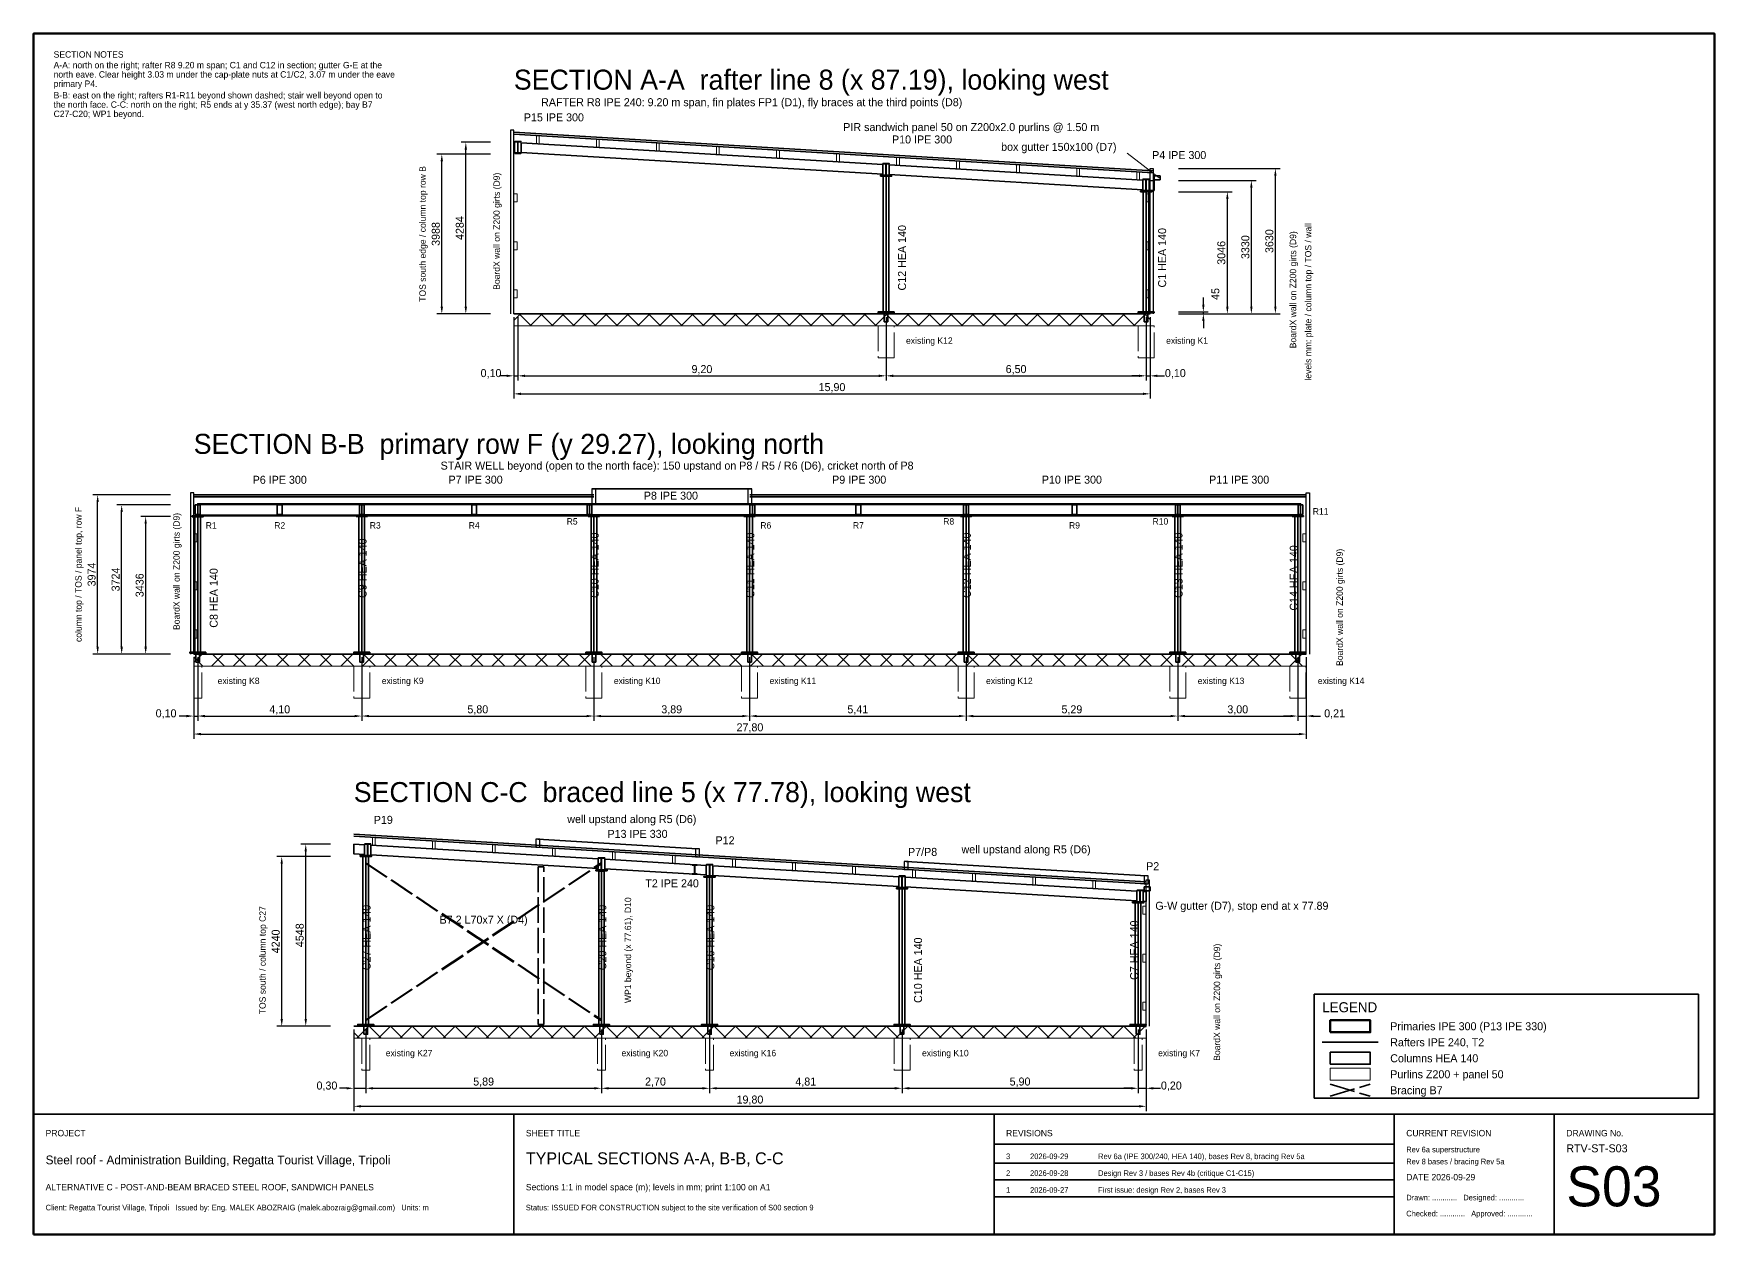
# Model space of a CAD drawing. Header units: metres. Extents: x 10 to 452, y 8 to 38.
# Drawn here: x 160 to 202, y 8 to 38 of the extents above; entities that cross this region are included whole.
import ezdxf
from ezdxf.enums import TextEntityAlignment as Align

# ---------------------------------------------------------------- set-up
doc = ezdxf.new("R2010")
doc.units = ezdxf.units.M
doc.header["$LTSCALE"] = 0.5
doc.linetypes.add('DASHDOT', pattern=[3.556, 2.54, -0.508, 0, -0.508])
doc.linetypes.add('DASHED', pattern=[1.524, 1.27, -0.254])
for name, color, linetype, lineweight in [('S-BRACE', 6, 'DASHED', 35), ('S-COL', 5, 'CONTINUOUS', 35), ('S-DETAIL', 7, 'CONTINUOUS', 25), ('S-DIM', 2, 'CONTINUOUS', 13), ('S-DRAIN', 4, 'DASHDOT', 18), ('S-EXIST', 8, 'CONTINUOUS', 15), ('S-HATCH', 8, 'CONTINUOUS', 9), ('S-LEADER', 7, 'CONTINUOUS', 13), ('S-PRIM', 1, 'CONTINUOUS', 50), ('S-PURL', 4, 'CONTINUOUS', 15), ('S-RAFT', 3, 'CONTINUOUS', 35), ('S-TEXT-DIM', 7, 'CONTINUOUS', 18), ('S-TEXT-MEMBER', 7, 'CONTINUOUS', 18), ('S-TEXT-NOTE', 7, 'CONTINUOUS', 18), ('S-TITLE', 7, 'CONTINUOUS', 35)]:
    doc.layers.add(name, color=color, linetype=linetype, lineweight=lineweight)
doc.dimstyles.new('S-M', dxfattribs={"dimtxt": 0.2, "dimasz": 0.18, "dimexe": 0.12, "dimexo": 0.08, "dimgap": 0.05, "dimtad": 1, "dimzin": 0, "dimtxsty": 'Standard', "dimcen": 2.5, "dimclrd": 2, "dimclre": 2, "dimclrt": 7, "dimazin": 3, "dimtfac": 1, "dimtmove": 0, "dimatfit": 3, "dimlwd": -3})
doc.dimstyles.new('S-MM1', dxfattribs={"dimtxt": 0.2, "dimasz": 0.18, "dimexe": 0.12, "dimexo": 0.08, "dimgap": 0.05, "dimtad": 1, "dimdec": 0, "dimlfac": 1000, "dimtxsty": 'Standard', "dimcen": 2.5, "dimclrd": 2, "dimclre": 2, "dimclrt": 7, "dimazin": 3, "dimtfac": 1, "dimtmove": 0, "dimatfit": 3, "dimlwd": -3})

msp = doc.modelspace()

# ---------------------------------------------------------------- hatches: boundary and pattern name
at = {"layer": 'S-EXIST'}
h = msp.add_hatch(dxfattribs=at)
h.set_pattern_fill('ANSI37', scale=0.12)
h.paths.add_polyline_path([(172, 30.7), (187.9, 30.7), (187.9, 31), (172, 31)])
h = msp.add_hatch(dxfattribs=at)
h.set_pattern_fill('ANSI37', scale=0.12)
h.paths.add_polyline_path([(164, 22.2), (191.8, 22.2), (191.8, 22.5), (164, 22.5)])
h = msp.add_hatch(dxfattribs=at)
h.set_pattern_fill('ANSI37', scale=0.12)
h.paths.add_polyline_path([(168, 12.9), (187.8, 12.9), (187.8, 13.2), (168, 13.2)])
at = {"layer": 'S-HATCH'}
h = msp.add_hatch(dxfattribs=at)
h.set_pattern_fill('ANSI31', scale=0.05)
h.paths.add_polyline_path([(172.025, 35.008), (172.175, 35.008), (172.175, 35.0187), (172.1036, 35.0187), (172.1036, 35.2973), (172.175, 35.2973), (172.175, 35.308), (172.025, 35.308), (172.025, 35.2973), (172.0965, 35.2973), (172.0965, 35.0187), (172.025, 35.0187)])
h = msp.add_hatch(dxfattribs=at)
h.set_pattern_fill('ANSI31', scale=0.05)
h.paths.add_polyline_path([(181.225, 34.456), (181.375, 34.456), (181.375, 34.4667), (181.3036, 34.4667), (181.3036, 34.7453), (181.375, 34.7453), (181.375, 34.756), (181.225, 34.756), (181.225, 34.7453), (181.2964, 34.7453), (181.2964, 34.4667), (181.225, 34.4667)])
h = msp.add_hatch(dxfattribs=at)
h.set_pattern_fill('ANSI31', scale=0.05)
h.paths.add_polyline_path([(187.725, 34.066), (187.875, 34.066), (187.875, 34.0767), (187.8036, 34.0767), (187.8036, 34.3553), (187.875, 34.3553), (187.875, 34.366), (187.725, 34.366), (187.725, 34.3553), (187.7964, 34.3553), (187.7964, 34.0767), (187.725, 34.0767)])
h = msp.add_hatch(dxfattribs=at)
h.set_pattern_fill('ANSI31', scale=0.05)
h.paths.add_polyline_path([(168.275, 17.457), (168.425, 17.457), (168.425, 17.468), (168.3537, 17.468), (168.3537, 17.746), (168.425, 17.746), (168.425, 17.757), (168.275, 17.757), (168.275, 17.746), (168.3462, 17.746), (168.3462, 17.468), (168.275, 17.468)])
h = msp.add_hatch(dxfattribs=at)
h.set_pattern_fill('ANSI31', scale=0.05)
h.paths.add_polyline_path([(174.11, 17.0766), (174.27, 17.0766), (174.27, 17.0876), (174.1937, 17.0876), (174.1937, 17.3956), (174.27, 17.3956), (174.27, 17.4066), (174.11, 17.4066), (174.11, 17.3956), (174.1863, 17.3956), (174.1863, 17.0876), (174.11, 17.0876)])
h = msp.add_hatch(dxfattribs=at)
h.set_pattern_fill('ANSI31', scale=0.05)
h.paths.add_polyline_path([(176.46, 16.9968), (176.58, 16.9968), (176.58, 17.0066), (176.5231, 17.0066), (176.5231, 17.227), (176.58, 17.227), (176.58, 17.2368), (176.46, 17.2368), (176.46, 17.227), (176.5169, 17.227), (176.5169, 17.0066), (176.46, 17.0066)])
h = msp.add_hatch(dxfattribs=at)
h.set_pattern_fill('ANSI31', scale=0.05)
h.paths.add_polyline_path([(176.815, 16.9446), (176.965, 16.9446), (176.965, 16.9556), (176.8938, 16.9556), (176.8938, 17.2336), (176.965, 17.2336), (176.965, 17.2446), (176.815, 17.2446), (176.815, 17.2336), (176.8862, 17.2336), (176.8862, 16.9556), (176.815, 16.9556)])
h = msp.add_hatch(dxfattribs=at)
h.set_pattern_fill('ANSI31', scale=0.05)
h.paths.add_polyline_path([(181.625, 16.656), (181.775, 16.656), (181.775, 16.667), (181.7038, 16.667), (181.7038, 16.945), (181.775, 16.945), (181.775, 16.956), (181.625, 16.956), (181.625, 16.945), (181.6962, 16.945), (181.6962, 16.667), (181.625, 16.667)])
h = msp.add_hatch(dxfattribs=at)
h.set_pattern_fill('ANSI31', scale=0.05)
h.paths.add_polyline_path([(187.575, 16.299), (187.725, 16.299), (187.725, 16.31), (187.6538, 16.31), (187.6538, 16.588), (187.725, 16.588), (187.725, 16.599), (187.575, 16.599), (187.575, 16.588), (187.6463, 16.588), (187.6463, 16.31), (187.575, 16.31)])

# ---------------------------------------------------------------- linework, layer by layer
at = {"layer": 'S-BRACE', "lineweight": 50}
for p, q in [((168.3, 13.35), (174.19, 17.2766)), ((168.3, 17.2766), (174.19, 13.35))]:
    msp.add_line(p, q, dxfattribs=at)
at = {"layer": 'S-BRACE'}
for p, q in [((192.4, 11.45), (193.4, 11.75)), ((192.4, 11.75), (193.4, 11.45))]:
    msp.add_line(p, q, dxfattribs=at)
at = {"layer": 'S-COL'}
for p, q in [((181.3, 31.045), (181.3, 34.436)), ((187.8, 31.045), (187.8, 34.046)), ((164.1, 22.545), (164.1, 25.93)), ((168.2, 22.545), (168.2, 25.936)), ((174, 22.545), (174, 25.936)), ((177.89, 22.545), (177.89, 25.936)), ((183.3, 22.545), (183.3, 25.936)), ((188.59, 22.545), (188.59, 25.936)), ((191.59, 22.545), (191.59, 25.936)), ((168.3, 13.245), (168.3, 17.44)), ((174.19, 13.245), (174.19, 17.0866)), ((176.89, 13.245), (176.89, 16.9246)), ((181.7, 13.245), (181.7, 16.636)), ((187.6, 13.245), (187.6, 16.282))]:
    msp.add_line(p, q, dxfattribs=at)
for points in [[(181.16, 34.436), (181.44, 34.436), (181.44, 34.456), (181.16, 34.456)], [(187.66, 34.046), (187.94, 34.046), (187.94, 34.066), (187.66, 34.066)], [(181.1, 31.025), (181.5, 31.025), (181.5, 31.045), (181.1, 31.045)], [(181.255, 30.8), (181.345, 30.8), (181.345, 31.025), (181.255, 31.025)], [(187.6, 31.025), (188, 31.025), (188, 31.045), (187.6, 31.045)], [(187.755, 30.8), (187.845, 30.8), (187.845, 31.025), (187.755, 31.025)], [(163.96, 25.93), (164.24, 25.93), (164.24, 25.95), (163.96, 25.95)], [(168.06, 25.936), (168.34, 25.936), (168.34, 25.956), (168.06, 25.956)], [(173.86, 25.936), (174.14, 25.936), (174.14, 25.956), (173.86, 25.956)], [(177.75, 25.936), (178.03, 25.936), (178.03, 25.956), (177.75, 25.956)], [(183.16, 25.936), (183.44, 25.936), (183.44, 25.956), (183.16, 25.956)], [(188.45, 25.936), (188.73, 25.936), (188.73, 25.956), (188.45, 25.956)], [(191.45, 25.936), (191.73, 25.936), (191.73, 25.956), (191.45, 25.956)], [(163.9, 22.525), (164.3, 22.525), (164.3, 22.545), (163.9, 22.545)], [(164.055, 22.3), (164.145, 22.3), (164.145, 22.525), (164.055, 22.525)], [(168, 22.525), (168.4, 22.525), (168.4, 22.545), (168, 22.545)], [(168.155, 22.3), (168.245, 22.3), (168.245, 22.525), (168.155, 22.525)], [(173.8, 22.525), (174.2, 22.525), (174.2, 22.545), (173.8, 22.545)], [(173.955, 22.3), (174.045, 22.3), (174.045, 22.525), (173.955, 22.525)], [(177.69, 22.525), (178.09, 22.525), (178.09, 22.545), (177.69, 22.545)], [(177.845, 22.3), (177.935, 22.3), (177.935, 22.525), (177.845, 22.525)], [(183.1, 22.525), (183.5, 22.525), (183.5, 22.545), (183.1, 22.545)], [(183.255, 22.3), (183.345, 22.3), (183.345, 22.525), (183.255, 22.525)], [(188.39, 22.525), (188.79, 22.525), (188.79, 22.545), (188.39, 22.545)], [(188.545, 22.3), (188.635, 22.3), (188.635, 22.525), (188.545, 22.525)], [(191.39, 22.525), (191.79, 22.525), (191.79, 22.545), (191.39, 22.545)], [(191.545, 22.3), (191.635, 22.3), (191.635, 22.525), (191.545, 22.525)], [(168.16, 17.44), (168.44, 17.44), (168.44, 17.46), (168.16, 17.46)], [(174.05, 17.0866), (174.33, 17.0866), (174.33, 17.1066), (174.05, 17.1066)], [(176.75, 16.9246), (177.03, 16.9246), (177.03, 16.9446), (176.75, 16.9446)], [(181.56, 16.636), (181.84, 16.636), (181.84, 16.656), (181.56, 16.656)], [(187.46, 16.282), (187.74, 16.282), (187.74, 16.302), (187.46, 16.302)], [(168.1, 13.225), (168.5, 13.225), (168.5, 13.245), (168.1, 13.245)], [(168.255, 13), (168.345, 13), (168.345, 13.225), (168.255, 13.225)], [(173.99, 13.225), (174.39, 13.225), (174.39, 13.245), (173.99, 13.245)], [(174.145, 13), (174.235, 13), (174.235, 13.225), (174.145, 13.225)], [(176.69, 13.225), (177.09, 13.225), (177.09, 13.245), (176.69, 13.245)], [(176.845, 13), (176.935, 13), (176.935, 13.225), (176.845, 13.225)], [(181.5, 13.225), (181.9, 13.225), (181.9, 13.245), (181.5, 13.245)], [(181.655, 13), (181.745, 13), (181.745, 13.225), (181.655, 13.225)], [(187.4, 13.225), (187.8, 13.225), (187.8, 13.245), (187.4, 13.245)], [(187.555, 13), (187.645, 13), (187.645, 13.225), (187.555, 13.225)], [(192.4, 12.25), (193.4, 12.25), (193.4, 12.55), (192.4, 12.55)]]:
    msp.add_lwpolyline(points, close=True, dxfattribs=at)
at = {"layer": 'S-COL', "lineweight": 35}
for points in [[(181.23, 31.045), (181.37, 31.045), (181.37, 34.436), (181.23, 34.436)], [(187.73, 31.045), (187.87, 31.045), (187.87, 34.046), (187.73, 34.046)], [(164.03, 22.545), (164.17, 22.545), (164.17, 25.93), (164.03, 25.93)], [(168.13, 22.545), (168.27, 22.545), (168.27, 25.936), (168.13, 25.936)], [(173.93, 22.545), (174.07, 22.545), (174.07, 25.936), (173.93, 25.936)], [(177.82, 22.545), (177.96, 22.545), (177.96, 25.936), (177.82, 25.936)], [(183.23, 22.545), (183.37, 22.545), (183.37, 25.936), (183.23, 25.936)], [(188.52, 22.545), (188.66, 22.545), (188.66, 25.936), (188.52, 25.936)], [(191.52, 22.545), (191.66, 22.545), (191.66, 25.936), (191.52, 25.936)], [(168.23, 13.245), (168.37, 13.245), (168.37, 17.44), (168.23, 17.44)], [(174.12, 13.245), (174.26, 13.245), (174.26, 17.0866), (174.12, 17.0866)], [(176.82, 13.245), (176.96, 13.245), (176.96, 16.9246), (176.82, 16.9246)], [(181.63, 13.245), (181.77, 13.245), (181.77, 16.636), (181.63, 16.636)], [(187.53, 13.245), (187.67, 13.245), (187.67, 16.282), (187.53, 16.282)]]:
    msp.add_lwpolyline(points, close=True, dxfattribs=at)
at = {"layer": 'S-COL', "linetype": 'DASHED'}
msp.add_lwpolyline([(172.61, 13.245), (172.75, 13.245), (172.75, 17.184), (172.61, 17.184)], close=True, dxfattribs=at)
at = {"layer": 'S-DETAIL', "lineweight": 35}
for p, q in [((172, 35.534), (187.98, 34.5752)), ((172, 35.484), (187.98, 34.5252)), ((164, 26.4742), (174, 26.4742)), ((173.95, 26.6242), (177.95, 26.6242)), ((177.9, 26.4742), (191.8, 26.4742)), ((164, 26.4242), (174, 26.4242)), ((177.9, 26.4242), (191.8, 26.4242)), ((168, 17.998), (187.8, 16.81)), ((168, 17.948), (187.8, 16.76)), ((172.6, 17.872), (176.59, 17.6326)), ((181.8, 17.32), (187.8, 16.96))]:
    msp.add_line(p, q, dxfattribs=at)
at = {"layer": 'S-DETAIL'}
for points in [[(172, 31), (172, 35.584), (171.92, 35.584), (171.92, 31)], [(187.9, 31), (187.9, 34.63), (187.98, 34.63), (187.98, 31)], [(164, 22.5), (164, 26.5242), (163.92, 26.5242), (163.92, 22.5)], [(191.8, 22.5), (191.8, 26.5242), (191.88, 26.5242), (191.88, 22.5)], [(187.8, 13.2), (187.8, 16.86), (187.88, 16.86), (187.88, 13.2)]]:
    msp.add_lwpolyline(points, dxfattribs=at)
for points in [[(173.95, 26.256), (174.05, 26.256), (174.05, 26.6242), (173.95, 26.6242)], [(177.85, 26.256), (177.95, 26.256), (177.95, 26.6242), (177.85, 26.6242)], [(172.55, 17.672), (172.65, 17.672), (172.65, 17.872), (172.55, 17.872)], [(176.54, 17.4326), (176.64, 17.4326), (176.64, 17.6326), (176.54, 17.6326)], [(181.75, 17.12), (181.85, 17.12), (181.85, 17.32), (181.75, 17.32)], [(187.75, 16.76), (187.85, 16.76), (187.85, 16.96), (187.75, 16.96)]]:
    msp.add_lwpolyline(points, close=True, dxfattribs=at)
at = {"layer": 'S-DRAIN', "lineweight": 35}
for points in [[(188, 34.3482), (188.15, 34.3482), (188.15, 34.4482), (188, 34.4482)], [(187.75, 16.58), (187.9, 16.58), (187.9, 16.68), (187.75, 16.68)]]:
    msp.add_lwpolyline(points, close=True, dxfattribs=at)
at = {"layer": 'S-EXIST', "lineweight": 35}
for p, q in [((172, 31), (187.9, 31)), ((164, 22.5), (191.8, 22.5)), ((168, 13.2), (187.8, 13.2))]:
    msp.add_line(p, q, dxfattribs=at)
at = {"layer": 'S-EXIST'}
for p, q in [((172, 30.7), (187.9, 30.7)), ((164, 22.2), (191.8, 22.2)), ((168, 12.9), (187.8, 12.9))]:
    msp.add_line(p, q, dxfattribs=at)
at = {"layer": 'S-EXIST', "linetype": 'DASHED'}
for points in [[(181.1, 29.9), (181.5, 29.9), (181.5, 30.7), (181.1, 30.7)], [(187.6, 29.9), (188, 29.9), (188, 30.7), (187.6, 30.7)], [(164, 21.4), (164.2, 21.4), (164.2, 22.2), (164, 22.2)], [(168, 21.4), (168.4, 21.4), (168.4, 22.2), (168, 22.2)], [(173.8, 21.4), (174.2, 21.4), (174.2, 22.2), (173.8, 22.2)], [(177.69, 21.4), (178.09, 21.4), (178.09, 22.2), (177.69, 22.2)], [(183.1, 21.4), (183.5, 21.4), (183.5, 22.2), (183.1, 22.2)], [(188.39, 21.4), (188.79, 21.4), (188.79, 22.2), (188.39, 22.2)], [(191.39, 21.4), (191.79, 21.4), (191.79, 22.2), (191.39, 22.2)], [(168.2, 12.1), (168.4, 12.1), (168.4, 12.9), (168.2, 12.9)], [(174.09, 12.1), (174.29, 12.1), (174.29, 12.9), (174.09, 12.9)], [(176.79, 12.1), (176.99, 12.1), (176.99, 12.9), (176.79, 12.9)], [(181.5, 12.1), (181.9, 12.1), (181.9, 12.9), (181.5, 12.9)], [(187.5, 12.1), (187.7, 12.1), (187.7, 12.9), (187.5, 12.9)]]:
    msp.add_lwpolyline(points, close=True, dxfattribs=at)
at = {"layer": 'S-LEADER'}
msp.add_line((188.13, 34.3982), (187.3287, 35.0141), dxfattribs=at)
at = {"layer": 'S-PRIM'}
for p, q in [((164.1, 26.2423), (168.2, 26.2423)), ((168.2, 26.2453), (173.89, 26.2453)), ((173.89, 26.2453), (177.96, 26.2453)), ((177.96, 26.2453), (183.3, 26.2453)), ((183.3, 26.2453), (188.59, 26.2453)), ((188.59, 26.2453), (191.66, 26.2453)), ((164.1, 25.9637), (168.2, 25.9637)), ((168.2, 25.9667), (173.89, 25.9667)), ((173.89, 25.9667), (177.96, 25.9667)), ((177.96, 25.9667), (183.3, 25.9667)), ((183.3, 25.9667), (188.59, 25.9667)), ((188.59, 25.9667), (191.66, 25.9667))]:
    msp.add_line(p, q, dxfattribs=at)
at = {"layer": 'S-PRIM', "lineweight": 35}
for points in [[(172.025, 35.008), (172.175, 35.008), (172.175, 35.0187), (172.1036, 35.0187), (172.1036, 35.2973), (172.175, 35.2973), (172.175, 35.308), (172.025, 35.308), (172.025, 35.2973), (172.0965, 35.2973), (172.0965, 35.0187), (172.025, 35.0187)], [(181.225, 34.456), (181.375, 34.456), (181.375, 34.4667), (181.3036, 34.4667), (181.3036, 34.7453), (181.375, 34.7453), (181.375, 34.756), (181.225, 34.756), (181.225, 34.7453), (181.2964, 34.7453), (181.2964, 34.4667), (181.225, 34.4667)], [(187.725, 34.066), (187.875, 34.066), (187.875, 34.0767), (187.8036, 34.0767), (187.8036, 34.3553), (187.875, 34.3553), (187.875, 34.366), (187.725, 34.366), (187.725, 34.3553), (187.7964, 34.3553), (187.7964, 34.0767), (187.725, 34.0767)], [(164.1, 25.953), (168.2, 25.953), (168.2, 26.253), (164.1, 26.253)], [(168.2, 25.956), (173.89, 25.956), (173.89, 26.256), (168.2, 26.256)], [(173.89, 25.956), (177.96, 25.956), (177.96, 26.256), (173.89, 26.256)], [(177.96, 25.956), (183.3, 25.956), (183.3, 26.256), (177.96, 26.256)], [(183.3, 25.956), (188.59, 25.956), (188.59, 26.256), (183.3, 26.256)], [(188.59, 25.956), (191.66, 25.956), (191.66, 26.256), (188.59, 26.256)], [(168.275, 17.457), (168.425, 17.457), (168.425, 17.468), (168.3537, 17.468), (168.3537, 17.746), (168.425, 17.746), (168.425, 17.757), (168.275, 17.757), (168.275, 17.746), (168.3462, 17.746), (168.3462, 17.468), (168.275, 17.468)], [(174.11, 17.0766), (174.27, 17.0766), (174.27, 17.0876), (174.1937, 17.0876), (174.1937, 17.3956), (174.27, 17.3956), (174.27, 17.4066), (174.11, 17.4066), (174.11, 17.3956), (174.1863, 17.3956), (174.1863, 17.0876), (174.11, 17.0876)], [(176.815, 16.9446), (176.965, 16.9446), (176.965, 16.9556), (176.8938, 16.9556), (176.8938, 17.2336), (176.965, 17.2336), (176.965, 17.2446), (176.815, 17.2446), (176.815, 17.2336), (176.8862, 17.2336), (176.8862, 16.9556), (176.815, 16.9556)], [(181.625, 16.656), (181.775, 16.656), (181.775, 16.667), (181.7038, 16.667), (181.7038, 16.945), (181.775, 16.945), (181.775, 16.956), (181.625, 16.956), (181.625, 16.945), (181.6962, 16.945), (181.6962, 16.667), (181.625, 16.667)], [(187.575, 16.299), (187.725, 16.299), (187.725, 16.31), (187.6538, 16.31), (187.6538, 16.588), (187.725, 16.588), (187.725, 16.599), (187.575, 16.599), (187.575, 16.588), (187.6463, 16.588), (187.6463, 16.31), (187.575, 16.31)]]:
    msp.add_lwpolyline(points, close=True, dxfattribs=at)
at = {"layer": 'S-PRIM'}
msp.add_lwpolyline([(192.4, 13.05), (193.4, 13.05), (193.4, 13.35), (192.4, 13.35)], close=True, dxfattribs=at)
at = {"layer": 'S-PURL'}
for points in [[(172.565, 35.248), (172.635, 35.248), (172.635, 35.448), (172.565, 35.448)], [(174.065, 35.158), (174.135, 35.158), (174.135, 35.358), (174.065, 35.358)], [(175.565, 35.068), (175.635, 35.068), (175.635, 35.268), (175.565, 35.268)], [(177.065, 34.978), (177.135, 34.978), (177.135, 35.178), (177.065, 35.178)], [(178.565, 34.888), (178.635, 34.888), (178.635, 35.088), (178.565, 35.088)], [(180.065, 34.798), (180.135, 34.798), (180.135, 34.998), (180.065, 34.998)], [(181.565, 34.708), (181.635, 34.708), (181.635, 34.908), (181.565, 34.908)], [(183.065, 34.618), (183.135, 34.618), (183.135, 34.818), (183.065, 34.818)], [(184.565, 34.528), (184.635, 34.528), (184.635, 34.728), (184.565, 34.728)], [(186.065, 34.438), (186.135, 34.438), (186.135, 34.638), (186.065, 34.638)], [(187.565, 34.348), (187.635, 34.348), (187.635, 34.548), (187.565, 34.548)], [(172.08, 33.8), (172, 33.8), (172, 34), (172.08, 34)], [(187.82, 33.8), (187.9, 33.8), (187.9, 34), (187.82, 34)], [(172.08, 32.6), (172, 32.6), (172, 32.8), (172.08, 32.8)], [(187.82, 32.6), (187.9, 32.6), (187.9, 32.8), (187.82, 32.8)], [(172.08, 31.4), (172, 31.4), (172, 31.6), (172.08, 31.6)], [(187.82, 31.4), (187.9, 31.4), (187.9, 31.6), (187.82, 31.6)], [(164.08, 25.3), (164, 25.3), (164, 25.5), (164.08, 25.5)], [(191.72, 25.3), (191.8, 25.3), (191.8, 25.5), (191.72, 25.5)], [(164.08, 24.1), (164, 24.1), (164, 24.3), (164.08, 24.3)], [(191.72, 24.1), (191.8, 24.1), (191.8, 24.3), (191.72, 24.3)], [(164.08, 22.9), (164, 22.9), (164, 23.1), (164.08, 23.1)], [(191.72, 22.9), (191.8, 22.9), (191.8, 23.1), (191.72, 23.1)], [(168.465, 17.718), (168.535, 17.718), (168.535, 17.918), (168.465, 17.918)], [(169.965, 17.628), (170.035, 17.628), (170.035, 17.828), (169.965, 17.828)], [(171.465, 17.538), (171.535, 17.538), (171.535, 17.738), (171.465, 17.738)], [(172.965, 17.448), (173.035, 17.448), (173.035, 17.648), (172.965, 17.648)], [(174.465, 17.358), (174.535, 17.358), (174.535, 17.558), (174.465, 17.558)], [(175.965, 17.268), (176.035, 17.268), (176.035, 17.468), (175.965, 17.468)], [(177.465, 17.178), (177.535, 17.178), (177.535, 17.378), (177.465, 17.378)], [(178.965, 17.088), (179.035, 17.088), (179.035, 17.288), (178.965, 17.288)], [(180.465, 16.998), (180.535, 16.998), (180.535, 17.198), (180.465, 17.198)], [(181.965, 16.908), (182.035, 16.908), (182.035, 17.108), (181.965, 17.108)], [(183.465, 16.818), (183.535, 16.818), (183.535, 17.018), (183.465, 17.018)], [(184.965, 16.728), (185.035, 16.728), (185.035, 16.928), (184.965, 16.928)], [(186.465, 16.638), (186.535, 16.638), (186.535, 16.838), (186.465, 16.838)], [(187.72, 16), (187.8, 16), (187.8, 16.2), (187.72, 16.2)], [(187.72, 14.8), (187.8, 14.8), (187.8, 15), (187.72, 15)], [(187.72, 13.6), (187.8, 13.6), (187.8, 13.8), (187.72, 13.8)], [(192.4, 11.85), (193.4, 11.85), (193.4, 12.15), (192.4, 12.15)]]:
    msp.add_lwpolyline(points, close=True, dxfattribs=at)
at = {"layer": 'S-RAFT'}
msp.add_line((192.2, 12.8), (193.6, 12.8), dxfattribs=at)
at = {"layer": 'S-RAFT', "lineweight": 35}
for points in [[(172, 35.284), (172.02, 35.2828), (172.02, 35.0428), (172, 35.044)], [(172.18, 35.2732), (181.22, 34.7308), (181.22, 34.4908), (172.18, 35.0332)], [(181.38, 34.7212), (187.72, 34.3408), (187.72, 34.1008), (181.38, 34.4812)], [(187.88, 34.3312), (188, 34.324), (188, 34.084), (187.88, 34.0912)], [(168, 17.748), (168.27, 17.7318), (168.27, 17.4918), (168, 17.508)], [(168.43, 17.7222), (174.11, 17.3814), (174.11, 17.1414), (168.43, 17.4822)], [(174.27, 17.3718), (176.81, 17.2194), (176.81, 16.9794), (174.27, 17.1318)], [(176.46, 16.9968), (176.58, 16.9968), (176.58, 17.0066), (176.5231, 17.0066), (176.5231, 17.227), (176.58, 17.227), (176.58, 17.2368), (176.46, 17.2368), (176.46, 17.227), (176.5169, 17.227), (176.5169, 17.0066), (176.46, 17.0066)], [(176.97, 17.2098), (181.62, 16.9308), (181.62, 16.6908), (176.97, 16.9698)], [(181.78, 16.9212), (187.57, 16.5738), (187.57, 16.3338), (181.78, 16.6812)], [(187.73, 16.5642), (187.8, 16.56), (187.8, 16.32), (187.73, 16.3242)]]:
    msp.add_lwpolyline(points, close=True, dxfattribs=at)
at = {"layer": 'S-RAFT', "linetype": 'DASHED'}
for points in [[(164.04, 25.9842), (164.16, 25.9842), (164.16, 26.2242), (164.04, 26.2242)], [(166.09, 25.9842), (166.21, 25.9842), (166.21, 26.2242), (166.09, 26.2242)], [(168.14, 25.9842), (168.26, 25.9842), (168.26, 26.2242), (168.14, 26.2242)], [(170.95, 25.9842), (171.07, 25.9842), (171.07, 26.2242), (170.95, 26.2242)], [(173.83, 25.9842), (173.95, 25.9842), (173.95, 26.2242), (173.83, 26.2242)], [(177.9, 25.9842), (178.02, 25.9842), (178.02, 26.2242), (177.9, 26.2242)], [(180.55, 25.9842), (180.67, 25.9842), (180.67, 26.2242), (180.55, 26.2242)], [(183.24, 25.9842), (183.36, 25.9842), (183.36, 26.2242), (183.24, 26.2242)], [(185.95, 25.9842), (186.07, 25.9842), (186.07, 26.2242), (185.95, 26.2242)], [(188.53, 25.9842), (188.65, 25.9842), (188.65, 26.2242), (188.53, 26.2242)], [(191.6, 25.9842), (191.72, 25.9842), (191.72, 26.2242), (191.6, 26.2242)]]:
    msp.add_lwpolyline(points, close=True, dxfattribs=at)
at = {"layer": 'S-TITLE'}
for p, q in [((160, 11), (202, 11)), ((172, 8), (172, 11)), ((184, 8), (184, 11)), ((194, 8), (194, 11)), ((198, 8), (198, 11)), ((184, 10.25), (194, 10.25)), ((184, 9.78), (194, 9.78)), ((184, 9.36), (194, 9.36)), ((184, 8.94), (194, 8.94))]:
    msp.add_line(p, q, dxfattribs=at)
at = {"layer": 'S-TITLE', "lineweight": 70}
msp.add_lwpolyline([(160, 8), (202, 8), (202, 38), (160, 38)], close=True, dxfattribs=at)
at = {"layer": 'S-TITLE'}
msp.add_lwpolyline([(192, 11.4), (201.6, 11.4), (201.6, 14), (192, 14)], close=True, dxfattribs=at)

# ---------------------------------------------------------------- texts
at = {"layer": 'S-TEXT-DIM'}
for s, p in [('PIR sandwich panel 50 on Z200x2.0 purlins @ 1.50 m', (183.43, 35.565)), ('box gutter 150x100 (D7)', (185.6186, 35.0711)), ('STAIR WELL beyond (open to the north face): 150 upstand on P8 / R5 / R6 (D6), cricket north of P8', (176.0794, 27.1072)), ('well upstand along R5 (D6)', (174.9486, 18.2756)), ('well upstand along R5 (D6)', (184.8, 17.52))]:
    msp.add_text(s, height=0.2, dxfattribs=at).set_placement(p, align=Align.CENTER)
for s, p in [('TOS south edge / column top row B', (169.8, 31.3)), ('BoardX wall on Z200 girts (D9)', (171.65, 31.6)), ('column top / TOS / panel top, row F', (161.2, 22.8)), ('BoardX wall on Z200 girts (D9)', (163.65, 23.1)), ('TOS south / column top C27', (165.8, 13.5))]:
    msp.add_text(s, height=0.16, rotation=90, dxfattribs=at).set_placement(p)
for s, p in [('levels mm: plate / column top / TOS / wall', (191.93, 31.3)), ('BoardX wall on Z200 girts (D9)', (191.55, 31.6)), ('BoardX wall on Z200 girts (D9)', (192.7157, 23.6657)), ('WP1 beyond (x 77.61), D10', (174.9317, 15.1)), ('BoardX wall on Z200 girts (D9)', (189.65, 13.8))]:
    msp.add_text(s, height=0.16, rotation=90, dxfattribs=at).set_placement(p, align=Align.CENTER)
for s, height, p in [('existing K12', 0.16, (181.8, 30.25)), ('existing K1', 0.16, (188.3, 30.25)), ('existing K8', 0.16, (164.6, 21.75)), ('existing K9', 0.16, (168.7, 21.75)), ('existing K10', 0.16, (174.5, 21.75)), ('existing K11', 0.16, (178.39, 21.75)), ('existing K12', 0.16, (183.8, 21.75)), ('existing K13', 0.16, (189.09, 21.75)), ('existing K14', 0.16, (192.09, 21.75)), ('G-W gutter (D7), stop end at x 77.89', 0.2, (188.03, 16.11)), ('existing K27', 0.16, (168.8, 12.45)), ('existing K20', 0.16, (174.69, 12.45)), ('existing K16', 0.16, (177.39, 12.45)), ('existing K10', 0.16, (182.2, 12.45)), ('existing K7', 0.16, (188.1, 12.45))]:
    msp.add_text(s, height=height, dxfattribs=at).set_placement(p)
at = {"layer": 'S-TEXT-MEMBER'}
for s, height, p in [('RAFTER R8 IPE 240: 9.20 m span, fin plates FP1 (D1), fly braces at the third points (D8)', 0.2, (177.9442, 36.1864)), ('P6 IPE 300', 0.2, (166.15, 26.753)), ('P7 IPE 300', 0.2, (171.045, 26.756)), ('P9 IPE 300', 0.2, (180.63, 26.756)), ('P10 IPE 300', 0.2, (185.945, 26.756)), ('P11 IPE 300', 0.2, (190.125, 26.756)), ('P8 IPE 300', 0.2, (175.925, 26.356)), ('R11', 0.16, (192.16, 25.9842)), ('R2', 0.16, (166.15, 25.6342)), ('R4', 0.16, (171.01, 25.6342)), ('R5', 0.16, (173.457, 25.7342)), ('R7', 0.16, (180.61, 25.6342)), ('R8', 0.16, (182.867, 25.7342)), ('R9', 0.16, (186.01, 25.6342)), ('R10', 0.16, (188.157, 25.7342)), ('T2 IPE 240', 0.2, (175.9543, 16.6711)), ('B7 2 L70x7 X (D4)', 0.2, (171.245, 15.7633))]:
    msp.add_text(s, height=height, dxfattribs=at).set_placement(p, align=Align.CENTER)
for s, height, p in [('P15 IPE 300', 0.2, (172.25, 35.808)), ('P10 IPE 300', 0.2, (181.45, 35.256)), ('P4 IPE 300', 0.2, (187.95, 34.866)), ('R1', 0.16, (164.3, 25.6342)), ('R3', 0.16, (168.4, 25.6342)), ('R6', 0.16, (178.16, 25.6342)), ('P19', 0.2, (168.5, 18.257)), ('P13 IPE 330', 0.2, (174.34, 17.9066)), ('P12', 0.2, (177.04, 17.7446)), ('P7/P8', 0.2, (181.85, 17.456)), ('P2', 0.2, (187.8, 17.099))]:
    msp.add_text(s, height=height, dxfattribs=at).set_placement(p)
for s, p in [('C12 HEA 140', (181.8, 32.4)), ('C1 HEA 140', (188.3, 32.4)), ('C14 HEA 140', (191.59, 24.4)), ('C8 HEA 140', (164.6, 23.9)), ('C7 HEA 140', (187.6, 15.1)), ('C10 HEA 140', (182.2, 14.6))]:
    msp.add_text(s, height=0.2, rotation=90, dxfattribs=at).set_placement(p, align=Align.CENTER)
for s, p in [('C9 HEA 140', (168.32, 23.9)), ('C10 HEA 140', (174.12, 23.9)), ('C11 HEA 140', (178.01, 23.9)), ('C12 HEA 140', (183.42, 23.9)), ('C13 HEA 140', (188.71, 23.9)), ('C27 HEA 140', (168.42, 14.6)), ('C20 HEA 140', (174.31, 14.6)), ('C16 HEA 140', (177.01, 14.6))]:
    msp.add_text(s, height=0.2, rotation=90, dxfattribs=at).set_placement(p)
at = {"layer": 'S-TEXT-NOTE'}
for s, height, p in [('SECTION NOTES', 0.16, (160.5, 37.4)), ('A-A: north on the right; rafter R8 9.20 m span; C1 and C12 in section; gutter G-E at the', 0.16, (160.5, 37.1332)), ('north eave. Clear height 3.03 m under the cap-plate nuts at C1/C2, 3.07 m under the eave', 0.16, (160.5, 36.9012)), ('SECTION A-A  rafter line 8 (x 87.19), looking west', 0.5, (172, 36.6)), ('primary P4.', 0.16, (160.5, 36.6692)), ('B-B: east on the right; rafters R1-R11 beyond shown dashed; stair well beyond open to', 0.16, (160.5, 36.3792)), ('the north face. C-C: north on the right; R5 ends at y 35.37 (west north edge); bay B7', 0.16, (160.5, 36.1472)), ('C27-C20; WP1 beyond.', 0.16, (160.5, 35.9152)), ('SECTION B-B  primary row F (y 29.27), looking north', 0.5, (164, 27.5)), ('SECTION C-C  braced line 5 (x 77.78), looking west', 0.5, (168, 18.8)), ('LEGEND', 0.25, (192.2, 13.55)), ('Primaries IPE 300 (P13 IPE 330)', 0.2, (193.9, 13.1)), ('Rafters IPE 240, T2', 0.2, (193.9, 12.7)), ('Columns HEA 140', 0.2, (193.9, 12.3)), ('Purlins Z200 + panel 50', 0.2, (193.9, 11.9)), ('Bracing B7', 0.2, (193.9, 11.5)), ('PROJECT', 0.16, (160.3, 10.45)), ('SHEET TITLE', 0.16, (172.3, 10.45)), ('REVISIONS', 0.16, (184.3, 10.45)), ('CURRENT REVISION', 0.16, (194.3, 10.45)), ('DRAWING No.', 0.16, (198.3, 10.45)), ('Rev 6a superstructure', 0.14, (194.3, 10.05)), ('RTV-ST-S03', 0.2, (198.3, 10.05)), ('Steel roof - Administration Building, Regatta Tourist Village, Tripoli', 0.22, (160.3, 9.75)), ('TYPICAL SECTIONS A-A, B-B, C-C', 0.3, (172.3, 9.75)), ('3', 0.14, (184.3, 9.88)), ('2026-09-29', 0.14, (184.9, 9.88)), ('Rev 6a (IPE 300/240, HEA 140), bases Rev 8, bracing Rev 5a', 0.14, (186.6, 9.88)), ('Rev 8 bases / bracing Rev 5a', 0.14, (194.3, 9.75)), ('S03', 1, (198.3, 8.7)), ('ALTERNATIVE C - POST-AND-BEAM BRACED STEEL ROOF, SANDWICH PANELS', 0.16, (160.3, 9.1)), ('Sections 1:1 in model space (m); levels in mm; print 1:100 on A1', 0.16, (172.3, 9.1)), ('2', 0.14, (184.3, 9.46)), ('2026-09-28', 0.14, (184.9, 9.46)), ('Design Rev 3 / bases Rev 4b (critique C1-C15)', 0.14, (186.6, 9.46)), ('DATE 2026-09-29', 0.16, (194.3, 9.35)), ('1', 0.14, (184.3, 9.04)), ('2026-09-27', 0.14, (184.9, 9.04)), ('First issue: design Rev 2, bases Rev 3', 0.14, (186.6, 9.04)), ('Drawn: ............   Designed: ............', 0.14, (194.3, 8.85)), ('Client: Regatta Tourist Village, Tripoli   Issued by: Eng. MALEK ABOZRAIG (malek.abozraig@gmail.com)   Units: m', 0.14, (160.3, 8.6)), ('Status: ISSUED FOR CONSTRUCTION subject to the site verification of S00 section 9', 0.14, (172.3, 8.6)), ('Checked: ............   Approved: ............', 0.14, (194.3, 8.45))]:
    msp.add_text(s, height=height, dxfattribs=at).set_placement(p)

# ---------------------------------------------------------------- dimensions: what is measured, and where the dimension line sits
at = {"layer": 'S-DIM'}
for base, p1, p2 in [((170.8, 31), (171.5, 31), (171.5, 35.284)), ((170.2, 31), (171.5, 31), (171.5, 34.988)), ((191.03, 31), (188.53, 31), (188.53, 34.63)), ((190.43, 31), (188.53, 31), (188.53, 34.33)), ((189.83, 31), (188.53, 31), (188.53, 34.046)), ((161.6, 22.5), (163.5, 22.5), (163.5, 26.4742)), ((162.2, 22.5), (163.5, 22.5), (163.5, 26.2242)), ((162.8, 22.5), (163.5, 22.5), (163.5, 25.936)), ((166.8, 13.2), (167.5, 13.2), (167.5, 17.748)), ((166.2, 13.2), (167.5, 13.2), (167.5, 17.44))]:
    msp.add_linear_dim(base=base, p1=p1, p2=p2, angle=90, dimstyle='S-MM1', override={"dimtxt": 0.2}, dxfattribs=at).render()
msp.add_linear_dim(base=(189.23, 31), p1=(188.53, 31), p2=(188.53, 31.045), angle=90, location=(189.53, 31.495), dimstyle='S-MM1', override={"dimtxt": 0.2, "dimtmove": 2}, dxfattribs=at).render()
for base, p1, p2, location in [((172, 29.45), (172, 31), (172.1, 31), (171.43, 29.5)), ((187.8, 29.45), (187.8, 31), (187.9, 31), (188.53, 29.5)), ((164, 20.95), (164, 22.5), (164.1, 22.5), (163.31, 21)), ((191.59, 20.95), (191.59, 22.5), (191.8, 22.5), (192.51, 21)), ((168, 11.65), (168, 13.2), (168.3, 13.2), (167.33, 11.7)), ((187.6, 11.65), (187.6, 13.2), (187.8, 13.2), (188.43, 11.7))]:
    msp.add_linear_dim(base=base, p1=p1, p2=p2, location=location, dimstyle='S-M', override={"dimtxt": 0.2, "dimtmove": 2}, dxfattribs=at).render()
for base, p1, p2 in [((172, 29), (172, 31), (187.9, 31)), ((172.1, 29.45), (172.1, 31), (181.3, 31)), ((181.3, 29.45), (181.3, 31), (187.8, 31)), ((164, 20.5), (164, 22.5), (191.8, 22.5)), ((164.1, 20.95), (164.1, 22.5), (168.2, 22.5)), ((168.2, 20.95), (168.2, 22.5), (174, 22.5)), ((174, 20.95), (174, 22.5), (177.89, 22.5)), ((177.89, 20.95), (177.89, 22.5), (183.3, 22.5)), ((183.3, 20.95), (183.3, 22.5), (188.59, 22.5)), ((188.59, 20.95), (188.59, 22.5), (191.59, 22.5)), ((168, 11.2), (168, 13.2), (187.8, 13.2)), ((168.3, 11.65), (168.3, 13.2), (174.19, 13.2)), ((174.19, 11.65), (174.19, 13.2), (176.89, 13.2)), ((176.89, 11.65), (176.89, 13.2), (181.7, 13.2)), ((181.7, 11.65), (181.7, 13.2), (187.6, 13.2))]:
    msp.add_linear_dim(base=base, p1=p1, p2=p2, dimstyle='S-M', override={"dimtxt": 0.2}, dxfattribs=at).render()

doc.saveas('drawing.dxf')
